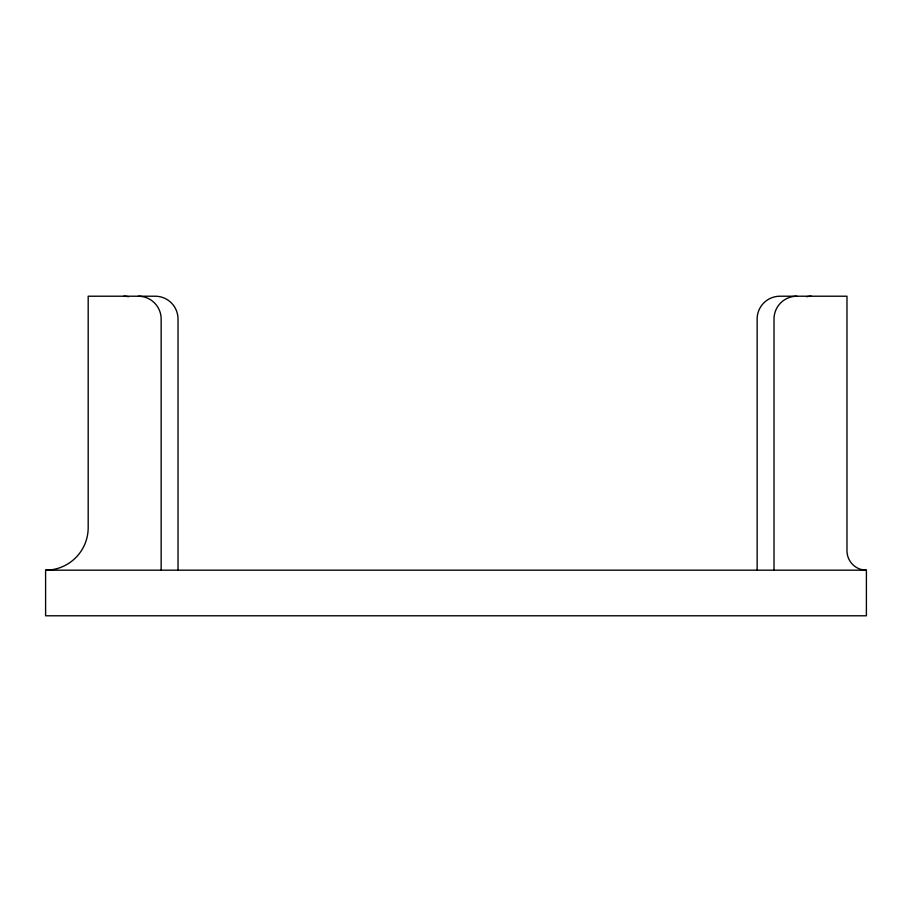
<?xml version="1.0" encoding="UTF-8"?>
<svg xmlns="http://www.w3.org/2000/svg" width="912" height="912" viewBox="0 0 912 912"><rect width="100%" height="100%" fill="white"/><g stroke="black" fill="none" stroke-linecap="round" stroke-linejoin="round"><path stroke-width="1.37" d="M45.6 570.182L866.4 570.182L866.4 615.782L45.6 615.782L45.6 570.182A42.59 42.59 0 0 0 88.19 527.592L88.19 296.218L155.222 296.218A22.8 22.8 0 0 1 178.022 319.018L178.022 570.182M774.014 570.182L774.014 319.018A22.8 22.8 0 0 1 796.814 296.218M757.142 570.182L757.142 319.018A22.8 22.8 0 0 1 779.942 296.218L846.974 296.218L846.974 550.757A19.426 19.426 0 0 0 866.4 570.182M161.15 570.182L161.15 319.018A22.8 22.8 0 0 0 138.35 296.218M806.664 296.719A22.8 22.8 0 0 1 811.406 296.218M123.758 296.218A22.8 22.8 0 0 1 128.501 296.719"/></g></svg>
